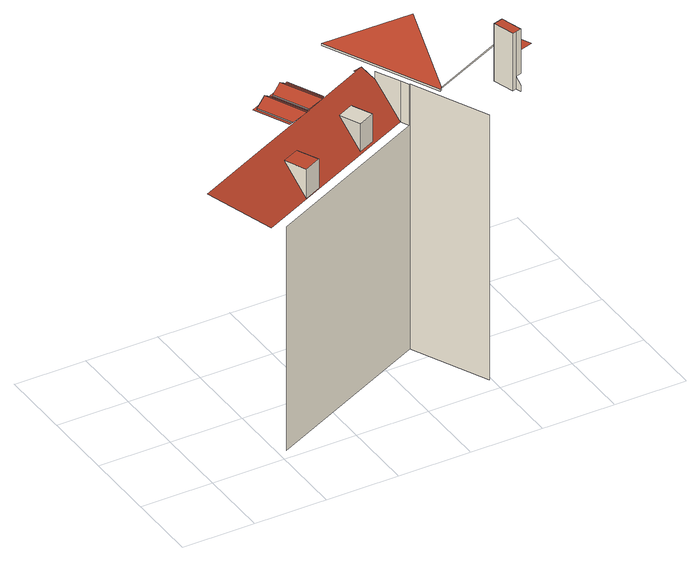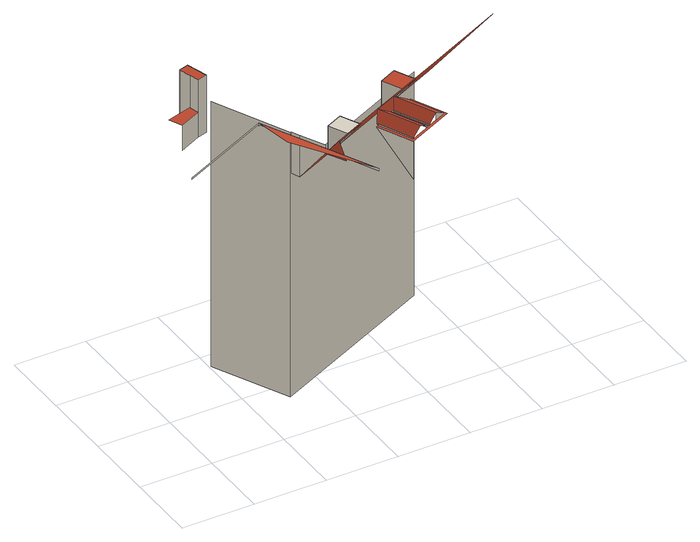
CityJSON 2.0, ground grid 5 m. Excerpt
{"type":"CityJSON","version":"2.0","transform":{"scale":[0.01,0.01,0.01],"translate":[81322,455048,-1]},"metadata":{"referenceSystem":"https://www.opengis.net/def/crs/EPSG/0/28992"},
"CityObjects":{
"building1":{"type":"Building","attributes":{"Volume":104797.07,"Dakoppervlakte":8542.52,"Muuroppervlakte":13883.88,"Vloeroppervlakte":5073.26,"hoogte_Z_max_in_m_NAP":34.28,"GEB_DOEL":"kantoorfunctie - kantoorfunctie,woonfunctie","yearOfConstruction":1620,"measuredHeight":34.75},"children":["building1-1","building1-2"],"geometry":[{"type":"MultiSurface","lod":"2","boundaries":[[[0,1,2,3]],[[4,1,0]],[[5,6,7,8]],[[9,10,6,5]],[[11,8,7]],[[9,5,8,11,12]],[[13,14,12,15,16,17,18,19,20],[4,0,3,21],[22,23,24,25]],[[26,9,12,27]],[[27,28,29,26]],[[30,31,32,33,34,7,6,10,29,28,35,36,37,38]],[[14,39,27,12]],[[40,36,35,39]],[[39,35,28,27]],[[41,40,39,14]],[[42,43,41,14,44]],[[38,43,42,30]],[[45,32,31]],[[30,42,44]],[[25,24,46]],[[46,47,22,25]],[[48,49,50,51,52,53]],[[46,24,23,47]],[[47,23,22]],[[54,13,20]],[[19,55,56,20]],[[50,49,55,19]],[[57,58,59,60]],[[61,62,48,53,63]],[[60,59,64,65,66]],[[66,67,57,60]],[[68,69,70,71]],[[72,73,74,69,68]],[[75,76,73,72]],[[69,74,77,78,79,70]],[[71,70,79,80,81]],[[74,73,82,77]],[[77,82,83,78]],[[80,79,78,83]],[[84,85,81,80]],[[86,84,80,83]],[[66,65,87,88]]],"semantics":{"surfaces":[{"type":"WallSurface"},{"type":"RoofSurface"}],"values":[null,null,0,0,0,1,1,1,0,1,1,0,0,1,1,0,0,0,null,null,0,null,null,1,0,0,0,0,0,1,0,0,0,1,0,0,0,0,0,1,0]}}]},
"building1-1":{"type":"BuildingInstallation","parents":["building1"],"geometry":[{"type":"MultiSurface","lod":"2","boundaries":[[[2,1,4,21]],[[0,1,2,3]],[[4,1,0]],[[3,2,21]]],"semantics":{"surfaces":[{"type":"RoofSurface"},{"type":"WallSurface"}],"values":[0,1,1,1]}}]},
"building1-2":{"type":"BuildingInstallation","parents":["building1"],"geometry":[{"type":"MultiSurface","lod":"2","boundaries":[[[46,47,22,25]],[[46,24,23,47]],[[25,24,46]],[[47,23,22]]],"semantics":{"surfaces":[{"type":"RoofSurface"},{"type":"WallSurface"}],"values":[0,1,1,1]}}]}
},
"vertices":[
[931,325,1684],[931,325,1895],[811,269,1895],[811,269,1684],[863,470,1895],[830,892,1963],[830,892,1955],[939,661,1955],[939,661,1963],[902,925,2010],[902,925,1955],[942,654,1963],[1033,645,2010],[1558,891,2010],[1186,717,2010],[646,464,2010],[104,209,2010],[80,198,2010],[472,107,1680],[1707,687,1680],[1628,850,1921],[743,414,1895],[1384,714,1895],[1449,576,1693],[1333,522,1693],[1268,660,1895],[966,955,1963],[1077,718,1963],[1077,718,1955],[966,955,1955],[1229,797,1955],[1247,806,1955],[1133,1050,1955],[807,897,1955],[922,653,1955],[1097,727,1955],[985,964,1955],[1054,997,1955],[1121,1028,1955],[1097,727,1963],[985,964,1963],[1054,997,2010],[1229,797,1963],[1121,1028,1963],[1232,790,1963],[1133,1050,1680],[1333,522,1895],[1449,576,1895],[1741,627,1980],[1736,625,1980],[1736,625,1680],[558,72,1680],[558,72,53],[1741,627,53],[1562,988,1923],[1707,687,1980],[1628,850,1980],[1487,1248,1997],[1487,1248,1980],[1859,470,1980],[1859,470,1994],[1987,104,1680],[1987,104,1980],[1987,104,53],[1871,475,1980],[1871,475,1992],[1871,475,2002],[1968,984,2200],[2227,239,1992],[2227,239,2408],[2184,388,2408],[2184,388,1992],[2254,247,1992],[2254,247,2083],[2254,247,2408],[2266,206,1992],[2266,206,2036],[2294,259,2408],[2271,339,2408],[2251,408,2408],[2251,408,2173],[2251,408,1992],[2294,259,2083],[2271,339,2173],[2405,481,2173],[2405,481,1992],[2444,390,2173],[2510,775,1992],[2510,775,2002]
]}
